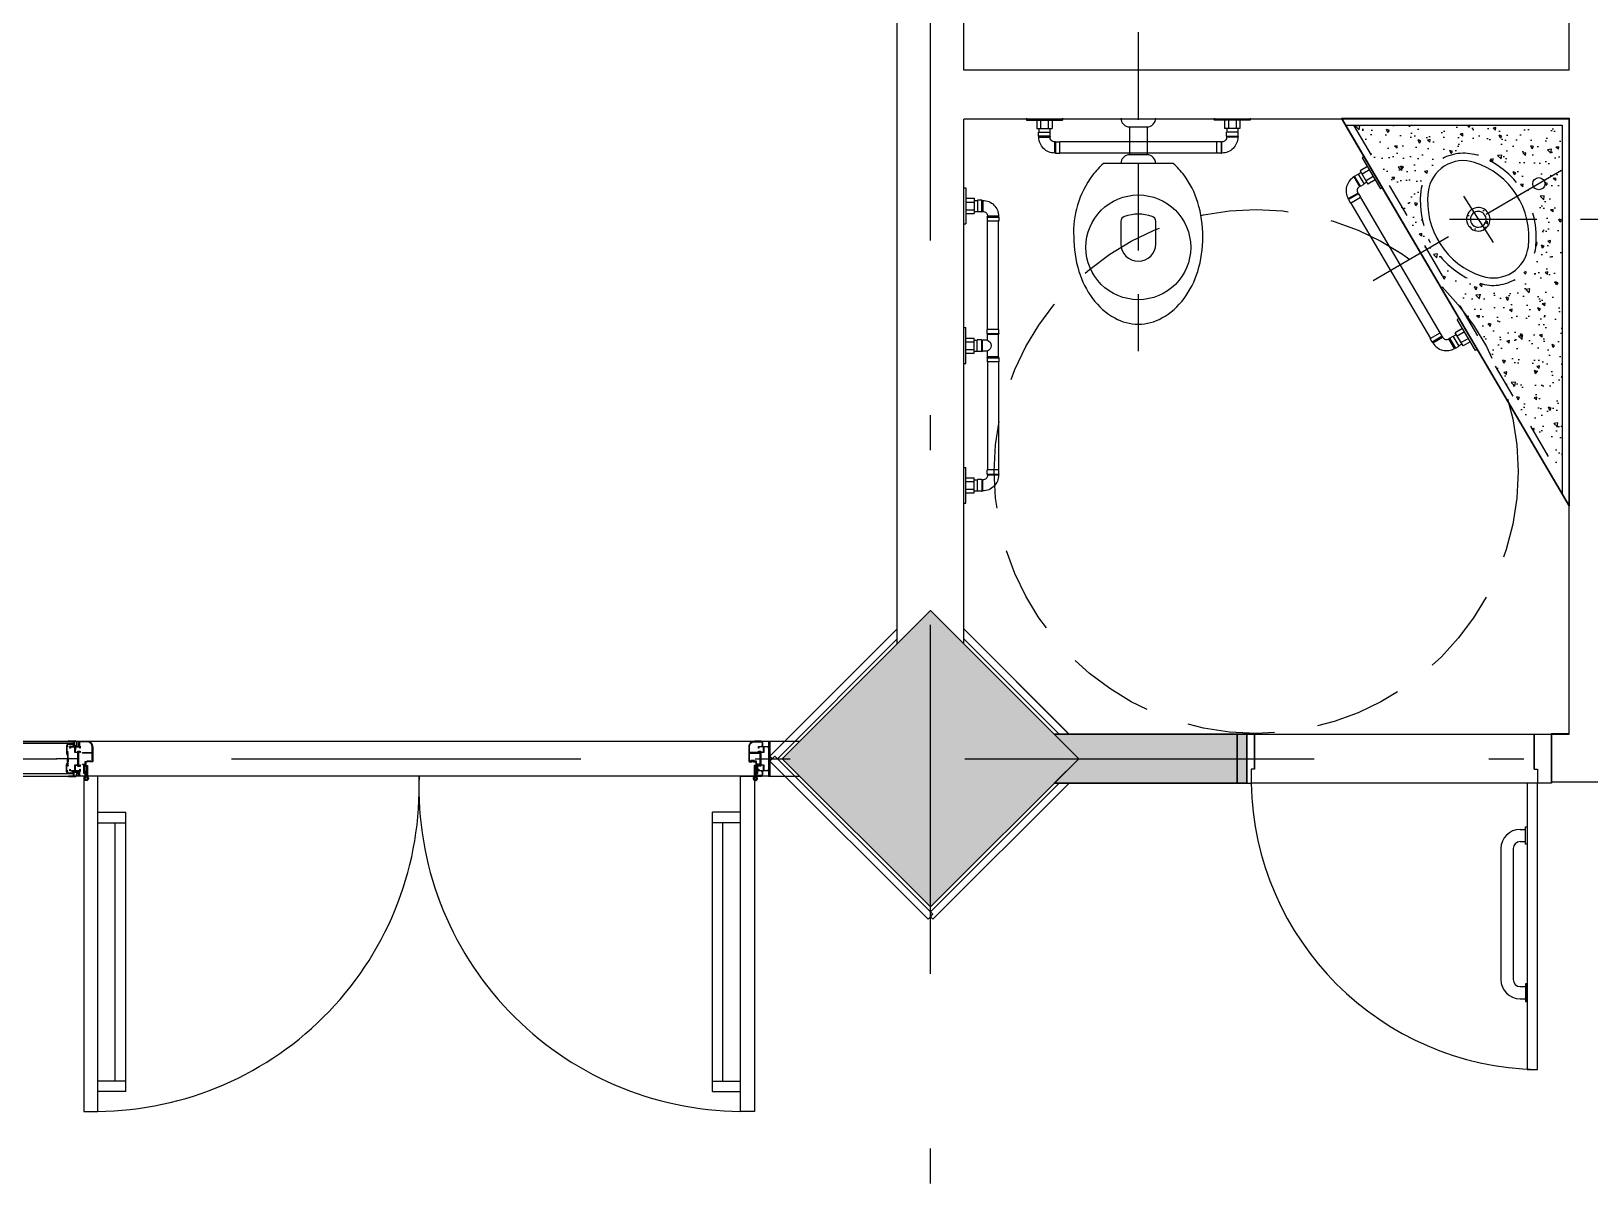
# Model space of a CAD drawing. Header units: millimetres. Extents: x 182 to 575, y -105 to 95.
# Drawn here: x 274.966 to 279.429, y -3.499 to -0.17 of the extents above; entities that cross this region are included whole.
import ezdxf

# ---------------------------------------------------------------- set-up
doc = ezdxf.new("R2010")
doc.units = ezdxf.units.MM
doc.header["$MEASUREMENT"] = 0
for name, pattern in [('DASHDOT', [1, 0.5, -0.25, 0, -0.25]), ('DASHED', [0.75, 0.5, -0.25]), ('DASHED2', [0.375, 0.25, -0.125]), ('XR_BL2_AND_MON-REV15$0$DASHDOT', [1, 0.5, -0.25, 0, -0.25])]:
    doc.linetypes.add(name, pattern=pattern)
for name, color, linetype in [('ALV_HT', 253, 'Continuous'), ('base', 253, 'Continuous'), ('BR_EST', 2, 'Continuous'), ('COB_PROJ_EST', 1, 'Continuous'), ('construir', 10, 'Continuous'), ('CORRIMÃO', 41, 'Continuous'), ('EIXOS', 31, 'DASHDOT'), ('PVC', 2, 'Continuous'), ('SAN', 1, 'Continuous'), ('XR_BL2_AND_MON-REV15$0$EIXOS_PERFIL', 181, 'XR_BL2_AND_MON-REV15$0$DASHDOT'), ('XR_BL2_AND_MON-REV15$0$PERFIL_DIV', 41, 'Continuous')]:
    doc.layers.add(name, color=color, linetype=linetype)

# ---------------------------------------------------------------- blocks, each defined once
blk = doc.blocks.new('XR_BL2_AND_MON-REV15$0$P50X50')
at = {"layer": 'base'}
blk.add_hatch(color=256, dxfattribs=at).paths.add_polyline_path([(0, -0.4243), (0.4243, 0), (0, 0.4243), (-0.4243, 0)])
at = {"layer": 'base', "linetype": 'ByBlock'}
blk.add_lwpolyline([(0, -0.4243), (0.4243, 0), (0, 0.4243), (-0.4243, 0)], close=True, dxfattribs=at)
blk = doc.blocks.new('XR_BL2_AND_MON-REV15$0$PILAR 60X60_45')
at = {"layer": 'base'}
blk.add_blockref('XR_BL2_AND_MON-REV15$0$P50X50', (0, 0), dxfattribs=at)
blk = doc.blocks.new('W_BARRA_VASO_3ART2')
at = {"layer": 'PVC', "color": 0}
for p, q in [((0, 0), (0, -0.006)), ((0.103, 0), (0.103, -0.006)), ((0.4, 0), (0.4, -0.006)), ((0.503, 0), (0.503, -0.006)), ((0.8, 0), (0.8, -0.006)), ((0.903, 0), (0.903, -0.006)), ((0, -0.006), (0.103, -0.006)), ((0.0296, -0.006), (0.0296, -0.03)), ((0.0296, -0.03), (0.0734, -0.03)), ((0.0349, -0.052), (0.0349, -0.04)), ((0.0349, -0.04), (0.068, -0.04)), ((0.0356, -0.03), (0.0356, -0.04)), ((0.0406, -0.006), (0.0406, -0.03)), ((0.0624, -0.006), (0.0624, -0.03)), ((0.0673, -0.03), (0.0673, -0.04)), ((0.068, -0.052), (0.068, -0.04)), ((0.0734, -0.006), (0.0734, -0.03)), ((0.503, -0.006), (0.4, -0.006)), ((0.4296, -0.006), (0.4296, -0.03)), ((0.4734, -0.03), (0.4296, -0.03)), ((0.4349, -0.051), (0.4349, -0.039)), ((0.4681, -0.039), (0.4349, -0.039)), ((0.4356, -0.03), (0.4356, -0.039)), ((0.4406, -0.006), (0.4406, -0.03)), ((0.4624, -0.006), (0.4624, -0.03)), ((0.4674, -0.03), (0.4674, -0.039)), ((0.4681, -0.051), (0.4681, -0.039)), ((0.4734, -0.006), (0.4734, -0.03)), ((0.903, -0.006), (0.8, -0.006)), ((0.8296, -0.006), (0.8296, -0.03)), ((0.8734, -0.03), (0.8296, -0.03)), ((0.8681, -0.04), (0.835, -0.04)), ((0.835, -0.052), (0.835, -0.04)), ((0.8356, -0.03), (0.8356, -0.04)), ((0.8406, -0.006), (0.8406, -0.03)), ((0.8624, -0.006), (0.8624, -0.03)), ((0.8674, -0.03), (0.8674, -0.04)), ((0.8681, -0.052), (0.8681, -0.04)), ((0.8734, -0.006), (0.8734, -0.03)), ((0.068, -0.052), (0.0349, -0.052)), ((0.0349, -0.052), (0.0356, -0.0546)), ((0.0356, -0.0546), (0.0674, -0.0546)), ((0.068, -0.052), (0.0674, -0.0546)), ((0.0835, -0.0675), (0.0809, -0.0681)), ((0.0809, -0.0999), (0.0809, -0.0681)), ((0.0835, -0.0675), (0.0835, -0.1006)), ((0.0835, -0.0675), (0.0955, -0.0675)), ((0.0955, -0.1006), (0.0955, -0.0675)), ((0.405, -0.0681), (0.0955, -0.0681)), ((0.405, -0.1006), (0.405, -0.0674)), ((0.417, -0.0674), (0.405, -0.0674)), ((0.417, -0.0674), (0.417, -0.1006)), ((0.417, -0.0674), (0.4195, -0.0681)), ((0.4195, -0.0999), (0.4195, -0.0681)), ((0.4356, -0.0681), (0.4195, -0.0681)), ((0.4349, -0.051), (0.4356, -0.0535)), ((0.4349, -0.051), (0.4681, -0.051)), ((0.4674, -0.0535), (0.4356, -0.0535)), ((0.4356, -0.0681), (0.4356, -0.0535)), ((0.4681, -0.051), (0.4674, -0.0535)), ((0.4674, -0.0681), (0.4674, -0.0535)), ((0.4835, -0.0681), (0.4674, -0.0681)), ((0.486, -0.0674), (0.4835, -0.0681)), ((0.4835, -0.0999), (0.4835, -0.0681)), ((0.486, -0.0674), (0.486, -0.1006)), ((0.486, -0.0674), (0.498, -0.0674)), ((0.498, -0.1006), (0.498, -0.0674)), ((0.498, -0.0681), (0.8075, -0.0681)), ((0.8075, -0.1006), (0.8075, -0.0675)), ((0.8195, -0.0675), (0.8075, -0.0675)), ((0.8195, -0.0675), (0.8195, -0.1006)), ((0.8195, -0.0675), (0.8221, -0.0681)), ((0.8221, -0.0999), (0.8221, -0.0681)), ((0.835, -0.052), (0.8681, -0.052)), ((0.835, -0.052), (0.8356, -0.0546)), ((0.8674, -0.0546), (0.8356, -0.0546)), ((0.8681, -0.052), (0.8674, -0.0546)), ((0.0835, -0.1006), (0.0809, -0.0999)), ((0.0835, -0.1006), (0.0955, -0.1006)), ((0.405, -0.0999), (0.0955, -0.0999)), ((0.417, -0.1006), (0.405, -0.1006)), ((0.4171, -0.1005), (0.4195, -0.0999)), ((0.4835, -0.0999), (0.4195, -0.0999)), ((0.486, -0.1006), (0.4835, -0.0999)), ((0.486, -0.1006), (0.498, -0.1006)), ((0.498, -0.0999), (0.8075, -0.0999)), ((0.8195, -0.1006), (0.8075, -0.1006)), ((0.8195, -0.1006), (0.8221, -0.0999))]:
    blk.add_line(p, q, dxfattribs=at)
for centre, radius, start, end in [((0.0809, -0.0546), 0.0453, 179.998, 270.002), ((0.0809, -0.0546), 0.0136, 179.5263, 270), ((0.4515, -0.0615), 0.0172, 202.6199, 337.3801), ((0.8221, -0.0546), 0.0136, 270, 0.4737), ((0.8221, -0.0546), 0.0453, 269.998, 0.002)]:
    blk.add_arc(centre, radius, start, end, dxfattribs=at)
blk = doc.blocks.new('BAC-PL2')
for p, q in [((0, 0), (0.005, 0)), ((0.025, 0.025), (0.105, 0.025)), ((0.025, -0.025), (0.105, -0.025))]:
    blk.add_line(p, q)
for points in [[(0.13, 0.0998), (0.13, -0.0998, 0.056984), (0.1632, -0.1308, 0.085116), (0.2494, -0.1743, 0.090221), (0.34, -0.185, 0.074494), (0.4387, -0.1702, 0.085116), (0.5168, -0.1308, 0.106255), (0.5723, -0.0677, 0.128271), (0.59, 0, 0.128271), (0.5723, 0.0677, 0.106255), (0.5168, 0.1308, 0.085116), (0.4387, 0.1702, 0.074494), (0.34, 0.185, 0.074494), (0.2413, 0.1702, 0.085116), (0.1632, 0.1308, 0.056984)], [(0.2955, 0.05, 0.326276), (0.2812, 0.0396, 0.155871), (0.2812, -0.0396, 0.326276), (0.2955, -0.05), (0.36, -0.05, 1), (0.36, 0.05)]]:
    blk.add_lwpolyline(points, format="xyb", close=True)
for points in [[(0, -0.05, 0.414214), (0.025, -0.025), (0.025, 0.025, 0.414483), (0, 0.05)], [(0.13, 0.05, 0.414483), (0.105, 0.025), (0.105, -0.025, 0.414214), (0.13, -0.05)]]:
    blk.add_lwpolyline(points, format="xyb")
blk.add_circle((0.37, 0), 0.15)
blk = doc.blocks.new('DEF')
at = {"layer": 'PVC', "color": 0}
for p, q in [((0, 0.6406), (0.006, 0.6406)), ((0.006, 0.6406), (0.006, 0.5376)), ((0.006, 0.611), (0.03, 0.611)), ((0.006, 0.6001), (0.03, 0.6001)), ((0.03, 0.611), (0.03, 0.5672)), ((0.03, 0.605), (0.04, 0.605)), ((0.04, 0.6057), (0.04, 0.5726)), ((0.052, 0.6057), (0.04, 0.6057)), ((0.052, 0.5726), (0.052, 0.6057)), ((0.052, 0.6057), (0.0546, 0.605)), ((0.0546, 0.605), (0.0546, 0.5733)), ((0, 0.5376), (0.006, 0.5376)), ((0.006, 0.5782), (0.03, 0.5782)), ((0.006, 0.5672), (0.03, 0.5672)), ((0.03, 0.5732), (0.04, 0.5732)), ((0.052, 0.5726), (0.04, 0.5726)), ((0.052, 0.5726), (0.0546, 0.5733)), ((0.0675, 0.5571), (0.0681, 0.5597)), ((0.0675, 0.5571), (0.1006, 0.5571)), ((0.0675, 0.5571), (0.0675, 0.5451)), ((0.1006, 0.5451), (0.0675, 0.5451)), ((0.0999, 0.5597), (0.0681, 0.5597)), ((0.0681, 0.0955), (0.0681, 0.5451)), ((0.1006, 0.5571), (0.0999, 0.5597)), ((0.0999, 0.0955), (0.0999, 0.5451)), ((0.1006, 0.5571), (0.1006, 0.5451)), ((0, 0.103), (0.006, 0.103)), ((0.006, 0), (0.006, 0.103)), ((0.1006, 0.0955), (0.0675, 0.0955)), ((0.0675, 0.0835), (0.0675, 0.0955)), ((0.1006, 0.0835), (0.1006, 0.0955)), ((0.006, 0.0734), (0.03, 0.0734)), ((0.006, 0.0624), (0.03, 0.0624)), ((0.03, 0.0296), (0.03, 0.0734)), ((0.03, 0.0673), (0.04, 0.0673)), ((0.052, 0.068), (0.04, 0.068)), ((0.04, 0.0349), (0.04, 0.068)), ((0.052, 0.068), (0.052, 0.0349)), ((0.052, 0.068), (0.0546, 0.0674)), ((0.0546, 0.0356), (0.0546, 0.0674)), ((0.0675, 0.0835), (0.1006, 0.0835)), ((0.0675, 0.0835), (0.0681, 0.0809)), ((0.0999, 0.0809), (0.0681, 0.0809)), ((0.1006, 0.0835), (0.0999, 0.0809)), ((0, 0), (0.006, 0)), ((0.006, 0.0406), (0.03, 0.0406)), ((0.006, 0.0296), (0.03, 0.0296)), ((0.03, 0.0356), (0.04, 0.0356)), ((0.052, 0.0349), (0.04, 0.0349)), ((0.052, 0.0349), (0.0546, 0.0356))]:
    blk.add_line(p, q, dxfattribs=at)
for centre, radius, start, end in [((0.0546, 0.5597), 0.0453, 359.998, 90.002), ((0.0546, 0.5597), 0.0136, 0, 90.4737), ((0.0546, 0.0809), 0.0136, 269.5263, 0), ((0.0546, 0.0809), 0.0453, 269.998, 0.002)]:
    blk.add_arc(centre, radius, start, end, dxfattribs=at)
blk = doc.blocks.new('XR_BL2_AND_MON-REV15$0$DI_LEIT12V3')
at = {"layer": 'XR_BL2_AND_MON-REV15$0$EIXOS_PERFIL'}
blk.add_line((-6.3, 0), (58.6, 0), dxfattribs=at)
at = {"layer": 'XR_BL2_AND_MON-REV15$0$PERFIL_DIV'}
for p, q in [((24, 51), (5.8, 51)), ((8.5, 49.5), (8.5, 40)), ((25, 49.5), (25, 50)), ((0, 35), (0, 44.5)), ((0, 35), (1.5, 35)), ((1.5, 38), (1.5, 44.5)), ((8.5, 38), (1.5, 38)), ((1.5, 36.5), (8.5, 36.5)), ((1.5, 35), (1.5, 36.5)), ((8.5, 40), (8.5, 40)), ((8.5, 40), (8.5, 38)), ((8.5, 36.5), (8.5, 35)), ((8.5, 35), (15, 35)), ((24.8, 42.2), (10, 42.2)), ((10, 36.5), (10, 41)), ((10, 41), (16.4, 41)), ((15, 36.5), (10, 36.5)), ((15, 35), (15, 36.5)), ((23, 41), (24.8, 41)), ((0, -35), (0, -44.5)), ((0, -35), (1.5, -35)), ((1.5, -35), (1.5, -36.5)), ((1.5, -36.5), (8.5, -36.5)), ((1.5, -38), (1.5, -44.5)), ((8.5, -38), (1.5, -38)), ((8.5, -35), (15, -35)), ((8.5, -36.5), (8.5, -35)), ((8.5, -40), (8.5, -38)), ((8.5, -40), (8.5, -40)), ((8.5, -49.5), (8.5, -40)), ((10, -36.5), (10, -41)), ((15, -36.5), (10, -36.5)), ((10, -41), (16.4, -41)), ((24.8, -42.2), (10, -42.2)), ((15, -35), (15, -36.5)), ((23, -41), (24.8, -41)), ((24, -51), (5.8, -51)), ((25, -49.5), (25, -50))]:
    blk.add_line(p, q, dxfattribs=at)
at = {"layer": 'XR_BL2_AND_MON-REV15$0$PERFIL_DIV', "linetype": 'Continuous'}
for p, q in [((5.9, 49.5), (8.5, 49.5)), ((10, 42.2), (10, 49.5)), ((10, 49.5), (25, 49.5)), ((25, 1.5), (25, 0)), ((25, 1.5), (26, 1.5)), ((25, 0), (27.5, 0)), ((25, 0), (27.5, 0)), ((25, 0), (27.5, 0)), ((25, -1.5), (25, 0)), ((25, 0), (27.5, 0)), ((25.4, 18.4), (25.4, 19.7)), ((25.4, 14), (25.4, 15.4)), ((26, 1.5), (26, 8.8)), ((26.6, 11.2), (27.6, 12.7)), ((26.8, 36.5), (26.8, 35)), ((26.8, 36.5), (29.4, 36.5)), ((26.8, 35), (29.3, 35)), ((26.9, 19), (26.9, 18.7)), ((26.9, 15.1), (26.9, 14.8)), ((27.5, 8.9), (27.5, 0)), ((27.5, -8.9), (27.5, 0)), ((27.7, 19), (27.7, 18.7)), ((27.7, 15.1), (27.7, 14.8)), ((28.2, 11.4), (29.8, 14.1)), ((29.1, 17.3), (29.4, 17.3)), ((29.1, 16.5), (29.4, 16.5)), ((29.4, 36.5), (29.3, 36.8)), ((29.3, 35), (29.3, 20.3)), ((30.5, 37), (30.5, 16.7)), ((10, -42.2), (10, -49.5)), ((25, -1.5), (26, -1.5)), ((25.4, -14), (25.4, -15.4)), ((25.4, -18.4), (25.4, -19.7)), ((26, -1.5), (26, -8.8)), ((26.6, -11.2), (27.6, -12.7)), ((26.8, -35), (29.3, -35)), ((26.8, -36.5), (26.8, -35)), ((26.8, -36.5), (29.4, -36.5)), ((26.9, -15.1), (26.9, -14.8)), ((26.9, -19), (26.9, -18.7)), ((27.7, -15.1), (27.7, -14.8)), ((27.7, -19), (27.7, -18.7)), ((28.2, -11.4), (29.8, -14.1)), ((29.1, -16.5), (29.4, -16.5)), ((29.1, -17.3), (29.4, -17.3)), ((29.3, -35), (29.3, -20.3)), ((29.4, -36.5), (29.3, -36.8)), ((30.5, -37), (30.5, -16.7)), ((5.9, -49.5), (8.5, -49.5)), ((10, -49.5), (25, -49.5))]:
    blk.add_line(p, q, dxfattribs=at)
at = {"layer": 'XR_BL2_AND_MON-REV15$0$PERFIL_DIV'}
for centre, radius, start, end in [((6, 44.9), 6.07, 90.5943, 185.4313), ((6, 44.9), 4.57, 90.5943, 185.4313), ((24, 50), 1, 0, 90), ((6, -44.9), 6.07, 174.5687, 269.4057), ((6, -44.9), 4.57, 174.5687, 269.4057), ((24, -50), 1, 270, 0)]:
    blk.add_arc(centre, radius, start, end, dxfattribs=at)
at = {"layer": 'XR_BL2_AND_MON-REV15$0$PERFIL_DIV', "linetype": 'Continuous'}
for centre, radius, start, end in [((19.7, 47.4), 7.23, 242.7929, 297.2071), ((24, 35.6), 6.6, 11.8368, 83.416), ((24.3, 36), 5.05, 9.9202, 84.746), ((25.7, 19.7), 0.3, 118.0213, 180), ((25.7, 18.4), 0.3, 180, 315.2481), ((25.7, 15.4), 0.3, 44.7519, 180), ((25.7, 14), 0.3, 180, 241.9787), ((27.3, 16.9), 3.55, 62.9643, 118.0213), ((27.3, 16.9), 3.55, 241.9787, 269.2788), ((27.3, 16.9), 1.85, 102.4869, 135.2481), ((27.3, 16.9), 1.85, 224.7519, 257.5131), ((30.6, 8.8), 4.68, 148.731, 180), ((27.3, 16.9), 2.15, 79.2778, 100.7222), ((27.3, 16.9), 2.15, 259.2778, 280.7222), ((27.2, 12.9), 0.4, 328.731, 89.2788), ((32.5, 8.9), 5, 148.731, 180), ((27.3, 16.9), 1.85, 12.4869, 77.5131), ((27.3, 16.9), 1.85, 282.4869, 347.5131), ((29, 20.3), 0.3, 242.9643, 0), ((27.3, 16.9), 2.15, 349.2778, 10.7222), ((25.5, 16.7), 5, 328.731, 0), ((19.7, -47.4), 7.23, 62.7929, 117.2071), ((24.3, -36), 5.05, 275.254, 350.0798), ((24, -35.6), 6.6, 276.584, 348.1632), ((25.7, -14), 0.3, 118.0213, 180), ((25.7, -15.4), 0.3, 180, 315.2481), ((25.7, -18.4), 0.3, 44.7519, 180), ((25.7, -19.7), 0.3, 180, 241.9787), ((27.3, -16.9), 3.55, 90.7212, 118.0213), ((27.3, -16.9), 3.55, 241.9787, 297.0357), ((27.3, -16.9), 1.85, 102.4869, 135.2481), ((27.3, -16.9), 1.85, 224.7519, 257.5131), ((30.6, -8.8), 4.68, 180, 211.269), ((27.3, -16.9), 2.15, 79.2778, 100.7222), ((27.3, -16.9), 2.15, 259.2778, 280.7222), ((27.2, -12.9), 0.4, 270.7212, 31.269), ((32.5, -8.9), 5, 180, 211.269), ((27.3, -16.9), 1.85, 12.4869, 77.5131), ((27.3, -16.9), 1.85, 282.4869, 347.5131), ((29, -20.3), 0.3, 0, 117.0357), ((27.3, -16.9), 2.15, 349.2778, 10.7222), ((25.5, -16.7), 5, 0, 31.269)]:
    blk.add_arc(centre, radius, start, end, dxfattribs=at)

msp = doc.modelspace()

# ---------------------------------------------------------------- hatches: boundary and pattern name
at = {"layer": 'base'}
for points in [[(277.8951, -2.1834), (277.9651, -2.2534), (277.8951, -2.3234), (278.4189, -2.3234), (278.4189, -2.1834)], [(278.4462, -2.1834), (278.4462, -2.3234), (277.8951, -2.3234), (277.9651, -2.2534), (277.8951, -2.1834)]]:
    msp.add_hatch(color=256, dxfattribs=at).paths.add_polyline_path(points)
at = {"layer": 'CORRIMÃO', "linetype": 'ByBlock'}
h = msp.add_hatch(dxfattribs=at)
h.set_pattern_fill('AR-CONC', color=0, scale=0.0125, angle=90, style=0)
h.set_pattern_definition([(140, (313.54582, -14.487), (0.00784402, 0.08965752), [0.009375, -0.103125]), (85, (313.54582, -14.487), (-0.09402402, -0.01734392), [0.0075, -0.0825]), (190.4514, (313.54647, -14.47953), (-0.08617994, 0.07231367), [0.00796752, -0.08764276]), (136.1842, (313.52082, -14.487), (0.02068988, 0.13340513), [0.0140625, -0.1546875]), (186.6356, (313.52254, -14.47588), (-0.12176473, 0.11683284), [0.0119513, -0.13146412]), (81.1842, (313.52082, -14.487), (-0.1217648, 0.11683274), [0.01125, -0.12375]), (111, (313.52707, -14.4745), (0.05032736, 0.07461338), [0.009375, -0.103125]), (56, (313.52707, -14.4745), (-0.09064376, 0.03041442), [0.0075, -0.0825]), (161.4514, (313.53126, -14.46828), (-0.04031631, 0.10502783), [0.00796752, -0.08764276]), (127.5, (313.54582, -14.487), (-0.041611732, 0.001519982), [0, -0.0815, 0, -0.08375, 0, -0.0828125]), (97.5, (313.54582, -14.487), (-0.049301464, 0.03288369), [0, -0.04775, 0, -0.079625, 0, -0.0315625]), (57.5, (313.54582, -14.514874), (0.00281936, 0.066727805), [0, -0.03125, 0, -0.0975, 0, -0.129375]), (47.5, (313.54582, -14.527374), (-0.01251312, 0.07289827), [0, -0.040625, 0, -0.06475, 0, -0.091875])])
h.paths.add_polyline_path([(278.7523, -0.4391), (279.0612, -0.9655, -0.069439), (279.1662, -1.1443), (279.3489, -1.4556), (279.3489, -0.4391)])
h.paths.add_polyline_path([(279.2735, -0.7899, 0.359179), (279.1046, -0.5256, 0.472393), (278.9447, -0.6278, 0.358975), (279.1137, -0.892, 0.471699)], flags=16)
h.paths.add_polyline_path([(279.2525, -0.7874, 0.000015), (279.2525, -0.7874, -0.471257), (279.1203, -0.8719, -0.359176), (278.9657, -0.6304, 0.358974), (279.1202, -0.8719, 0.471701)], flags=0)
h.paths.add_polyline_path([(279.1427, -0.7073, -1.732057), (279.091, -0.6805, -0.577348)], flags=0)
h.paths.add_polyline_path([(279.1282, -0.6966, -1), (279.09, -0.721, -1)], flags=0)
h.paths.add_polyline_path([(279.2828, -0.5893, -1), (279.2828, -0.6243, -1)], flags=16)

# ---------------------------------------------------------------- linework, layer by layer
at = {"layer": 'ALV_HT', "color": 0, "ltscale": 0.5}
msp.add_line((278.7174, -0.4191, 195.166), (279.3689, -1.5291, 195.166), dxfattribs=at)
at = {"layer": 'base'}
for p, q in [((277.4458, -1.9241, 195.166), (277.4458, 2.3566, 195.166)), ((277.4458, -1.9241, 195.166), (277.4458, 2.3566, 195.166)), ((277.6358, -0.2816, 195.166), (277.6358, 2.2166, 195.166)), ((277.6358, -0.2816, 195.166), (277.6358, 2.2166, 195.166)), ((279.3689, -0.2791, 195.166), (279.3689, 2.2191, 195.166)), ((279.3689, -0.2816, 195.166), (279.3689, 2.2166, 195.166)), ((279.3689, -0.2816, 195.166), (279.3689, 2.2166, 195.166)), ((279.3689, -0.2816, 195.166), (277.6358, -0.2816, 195.166)), ((279.3689, -0.2816, 195.166), (277.6358, -0.2816, 195.166)), ((277.6358, -1.9241, 195.166), (277.6358, -0.4216, 195.166)), ((279.3689, -0.4216, 195.166), (277.6358, -0.4216, 195.166)), ((277.6358, -1.9241, 195.166), (277.6358, -0.4216, 195.166)), ((279.3689, -0.4216, 195.166), (277.6358, -0.4216, 195.166)), ((279.3689, -2.1809, 195.166), (279.3689, -0.4191, 195.166)), ((279.3689, -2.1834, 195.166), (279.3689, -0.4216, 195.166)), ((279.3689, -2.1834, 195.166), (279.3689, -0.4216, 195.166)), ((277.5408, -1.8291, 195.166), (277.4408, -1.9291, 195.166)), ((277.6408, -1.9291, 195.166), (277.5408, -1.8291, 195.166)), ((277.4458, -1.91, -19.9735), (277.1024, -2.2534, -19.9735)), ((277.9092, -2.1834, -19.9735), (277.6358, -1.91, -19.9735)), ((277.6408, -1.915), (277.9042, -2.1784)), ((277.8951, -2.1834, 195.166), (277.9651, -2.2534, 195.166)), ((278.4189, -2.1834, 195.166), (277.8951, -2.1834, 195.166)), ((278.4462, -2.1834, 195.166), (277.8951, -2.1834, 195.166)), ((278.4189, -2.3234, 195.166), (278.4189, -2.1834, 195.166)), ((278.4462, -2.3234, 195.166), (278.4462, -2.1834, 195.166)), ((278.4689, -2.1834), (278.4689, -2.2834)), ((279.2689, -2.1834), (279.2689, -2.2834)), ((279.3189, -2.3209, 195.166), (279.3189, -2.1809, 195.166)), ((279.3189, -2.1809, 195.166), (279.3689, -2.1809, 195.166)), ((279.3189, -2.3234, 195.166), (279.3189, -2.1834, 195.166)), ((279.3189, -2.1834, 195.166), (279.3689, -2.1834, 195.166)), ((279.3189, -2.3234, 195.166), (279.3189, -2.1834, 195.166)), ((279.3189, -2.1834, 195.166), (279.3689, -2.1834, 195.166)), ((279.3189, -2.3234, 195.166), (279.3189, -2.1834, 195.166)), ((277.0812, -2.2605, -19.9735), (277.5337, -2.713, -19.9735)), ((277.0953, -2.2463, -19.9735), (277.5479, -2.6989, -19.9735)), ((277.9651, -2.2534, 195.166), (277.8951, -2.3234, 195.166)), ((277.5408, -2.6918, -19.9735), (277.9092, -2.3234, -19.9735)), ((277.5479, -2.713, -19.9735), (277.9375, -2.3234, -19.9735)), ((277.8951, -2.3234, 195.166), (278.4189, -2.3234, 195.166)), ((277.8951, -2.3234, 195.166), (278.4462, -2.3234, 195.166)), ((280.995, -2.3209, 195.166), (279.3189, -2.3209, 195.166)), ((279.2289, -2.4559), (279.2439, -2.4559)), ((279.2289, -2.4909), (279.2439, -2.4909)), ((279.1739, -2.5109), (279.1739, -2.8859)), ((279.2089, -2.5109), (279.2089, -2.8859)), ((277.5408, -2.7059, -19.9735), (277.5337, -2.713, -19.9735)), ((277.5408, -2.7059, -19.9735), (277.5479, -2.6989, -19.9735)), ((277.5408, -2.7059, -19.9735), (277.5479, -2.713, -19.9735)), ((279.2289, -2.9059), (279.2439, -2.9059)), ((279.2289, -2.9409), (279.2439, -2.9409))]:
    msp.add_line(p, q, dxfattribs=at)
at = {"layer": 'base', "linetype": 'DASHED', "ltscale": 0.05}
msp.add_line((278.7523, -0.4391, 195.166), (279.3489, -1.4556, 195.166), dxfattribs=at)
at = {"layer": 'base'}
for points, elevation in [([(278.7174, -0.4191), (279.3689, -0.4191), (279.3689, -1.5291), (278.7174, -0.4191)], 195.166), ([(277.6408, -1.9291), (277.5408, -1.8291), (277.4408, -1.9291)], 195.166), ([(277.4458, -1.8817), (277.0812, -2.2463)], -19.9735), ([(277.9375, -2.1834), (277.6358, -1.8817)], -19.9735), ([(277.8951, -2.3234), (277.9651, -2.2534), (277.8951, -2.1834)], 195.166), ([(278.4666, -2.1834), (279.2962, -2.1834)], 195.166), ([(279.2962, -2.3234), (278.4862, -2.3234)], 195.166)]:
    msp.add_lwpolyline(points, dxfattribs=dict(at, elevation=elevation))
for points, elevation in [([(278.7291, -0.4391), (279.3489, -0.4391), (279.3489, -1.4951)], 195.166), ([(277.8951, -2.1834), (277.9651, -2.2534), (277.8951, -2.3234), (278.4189, -2.3234), (278.4189, -2.1834)], 195.166), ([(278.4462, -2.1834), (278.4462, -2.3234), (277.8951, -2.3234), (277.9651, -2.2534), (277.8951, -2.1834)], 195.166), ([(273.4307, -2.2101), (273.4307, -2.2041), (275.0875, -2.2041), (275.0875, -2.2101)], -2360.3554), ([(273.4307, -2.2971), (273.4307, -2.3031), (275.0875, -2.3031), (275.0875, -2.2971)], -2360.3554)]:
    msp.add_lwpolyline(points, close=True, dxfattribs=dict(at, elevation=elevation))
at = {"layer": 'base', "linetype": 'DASHED', "ltscale": 0.05, "elevation": -736.1673}
for points in [[(279.1046, -0.5256, 0.472393), (278.9447, -0.6278)], [(279.2735, -0.7899, 0.359179), (279.1046, -0.5256)], [(278.9447, -0.6278, 0.358975), (279.1137, -0.892)], [(279.1137, -0.892, 0.471699), (279.2735, -0.7899)]]:
    msp.add_lwpolyline(points, format="xyb", dxfattribs=at)
at = {"layer": 'base', "elevation": -736.1673}
for points in [[(279.0981, -0.5457, 0.472527), (278.9657, -0.6304)], [(279.2525, -0.7874, 0.359169), (279.0981, -0.5457)], [(278.9657, -0.6304, 0.358974), (279.1202, -0.8719)], [(279.1282, -0.6966, 1), (279.09, -0.721)], [(279.09, -0.721, 1), (279.1282, -0.6966)], [(279.1202, -0.8719, 0.471701), (279.2525, -0.7874)]]:
    msp.add_lwpolyline(points, format="xyb", dxfattribs=at)
msp.add_lwpolyline([(279.091, -0.6805, 1.732057), (279.1427, -0.7073, 0.577348)], format="xyb", close=True, dxfattribs=at)
at = {"layer": 'base'}
for points in [[(277.6408, -1.8867), (277.9325, -2.1784)], [(278.4689, -2.2834), (278.4689, -2.1834), (278.4189, -2.1834), (278.4189, -2.3234), (278.4589, -2.3234)], [(278.4393, -2.1834), (279.2689, -2.1834)], [(279.2689, -2.2834), (279.2689, -2.1834), (279.3189, -2.1834), (279.3189, -2.3234), (279.2789, -2.3234)], [(277.0766, -2.2034), (277.1666, -2.2034)], [(277.0808, -2.2034), (277.1666, -2.2034)], [(277.0766, -2.3034), (277.1666, -2.3034)], [(277.0808, -2.3034), (277.1666, -2.3034)], [(278.4689, -2.2834), (278.4589, -2.2834), (278.4589, -2.3234)], [(279.2689, -2.2834), (279.2789, -2.2834), (279.2789, -2.3234)], [(279.2689, -2.3234), (278.4589, -2.3234)]]:
    msp.add_lwpolyline(points, dxfattribs=at)
for points in [[(279.2789, -2.3234), (279.2489, -2.3234), (279.2489, -3.1434), (279.2789, -3.1434)], [(279.2439, -2.4484), (279.2489, -2.4484), (279.2489, -2.4984), (279.2439, -2.4984)], [(279.2439, -2.9484), (279.2489, -2.9484), (279.2489, -2.8984), (279.2439, -2.8984)]]:
    msp.add_lwpolyline(points, close=True, dxfattribs=at)
for centre, radius, start, end in [((279.2948, -2.3074), 0.8361, 181.0931, 268.9069), ((279.2289, -2.5109), 0.055, 90, 180), ((279.2289, -2.5109), 0.02, 90, 180), ((279.2289, -2.8859), 0.055, 180, 270), ((279.2289, -2.8859), 0.02, 180, 270)]:
    msp.add_arc(centre, radius, start, end, dxfattribs=at)
at = {"layer": 'BR_EST', "linetype": 'DASHED2'}
for p, q in [((278.1358, -0.1728, 195.166), (278.1358, -1.0863, 195.166)), ((279.6708, -0.3791, 1176.0159), (278.7705, -0.9075, 1176.0159)), ((279.0269, -0.7088, -736.1673), (279.7082, -0.7088, -736.1673))]:
    msp.add_line(p, q, dxfattribs=at)
msp.add_circle((278.4731, -1.4309), 0.75, dxfattribs=at)
at = {"layer": 'COB_PROJ_EST', "linetype": 'ByBlock'}
for p, q in [((275.0766, -2.2034), (277.0766, -2.2034)), ((277.0766, -2.3034), (275.0766, -2.3034))]:
    msp.add_line(p, q, dxfattribs=at)
at = {"layer": 'COB_PROJ_EST'}
for p, q in [((277.0953, -2.2463, -19.9735), (277.0812, -2.2605, -19.9735)), ((277.0883, -2.2534, -19.9735), (277.0812, -2.2463, -19.9735)), ((275.1566, -2.4067, 195.166), (275.2366, -2.4067, 195.166)), ((275.2366, -3.2067, 195.166), (275.2366, -2.4067, 195.166)), ((276.9166, -3.2067, 195.166), (276.9166, -2.4067, 195.166)), ((276.9966, -2.4067, 195.166), (276.9166, -2.4067, 195.166)), ((275.1566, -2.4367, 195.166), (275.2366, -2.4367, 195.166)), ((275.2066, -3.1767, 195.166), (275.2066, -2.4367, 195.166)), ((276.9966, -2.4367, 195.166), (276.9166, -2.4367, 195.166)), ((276.9466, -3.1767, 195.166), (276.9466, -2.4367, 195.166)), ((275.2366, -3.1767, 195.166), (275.1566, -3.1767, 195.166)), ((275.2366, -3.2067, 195.166), (275.1566, -3.2067, 195.166)), ((276.9166, -3.1767, 195.166), (276.9966, -3.1767, 195.166)), ((276.9166, -3.2067, 195.166), (276.9966, -3.2067, 195.166))]:
    msp.add_line(p, q, dxfattribs=at)
at = {"layer": 'COB_PROJ_EST', "linetype": 'Continuous', "elevation": 195.166}
for points in [[(275.105, -2.2711), (275.106, -2.2711, -0.414214), (275.1065, -2.2716), (275.1065, -2.2753), (275.1, -2.2753), (275.1, -2.2726), (275.0923, -2.2726), (275.0923, -2.2871), (275.105, -2.2871), (275.105, -2.2836), (275.1055, -2.2836, -0.414214), (275.1065, -2.2846), (275.1065, -2.2886), (275.0765, -2.2886), (275.0765, -2.2846, -0.414214), (275.0775, -2.2836), (275.078, -2.2836), (275.078, -2.2871), (275.0908, -2.2871), (275.0908, -2.2711), (275.1, -2.2711), (275.1, -2.2361), (275.0908, -2.2361), (275.0909, -2.2201), (275.0781, -2.2201), (275.0781, -2.2236), (275.0776, -2.2236, -0.414214), (275.0766, -2.2226), (275.0766, -2.2186), (275.1066, -2.2186), (275.1066, -2.2226, -0.414214), (275.1056, -2.2236), (275.1051, -2.2236), (275.1051, -2.2201), (275.0924, -2.2201), (275.0923, -2.2346), (275.1, -2.2346), (275.1, -2.2318), (275.1065, -2.2318), (275.1065, -2.2356, -0.414214), (275.106, -2.2361), (275.105, -2.2361), (275.105, -2.2333), (275.1015, -2.2333), (275.1015, -2.2738), (275.105, -2.2738)], [(277.0496, -2.2359), (277.0486, -2.2359, -0.414214), (277.0481, -2.2354), (277.0481, -2.2316), (277.0546, -2.2316), (277.0546, -2.2344), (277.0623, -2.2344), (277.0623, -2.2199), (277.0496, -2.2199), (277.0496, -2.2234), (277.0491, -2.2234, -0.414214), (277.0481, -2.2224), (277.0481, -2.2184), (277.0781, -2.2184), (277.0781, -2.2224, -0.414214), (277.0771, -2.2234), (277.0766, -2.2234), (277.0766, -2.2199), (277.0638, -2.2199), (277.0638, -2.2359), (277.0546, -2.2359), (277.0546, -2.2709), (277.0638, -2.2709), (277.0638, -2.2869), (277.0766, -2.2869), (277.0766, -2.2834), (277.0771, -2.2834, -0.414214), (277.0781, -2.2844), (277.0781, -2.2884), (277.0481, -2.2884), (277.0481, -2.2844, -0.414214), (277.0491, -2.2834), (277.0496, -2.2834), (277.0496, -2.2869), (277.0623, -2.2869), (277.0623, -2.2724), (277.0546, -2.2724), (277.0546, -2.2751), (277.0481, -2.2751), (277.0481, -2.2714, -0.414214), (277.0486, -2.2709), (277.0496, -2.2709), (277.0496, -2.2736), (277.0531, -2.2736), (277.0531, -2.2331), (277.0496, -2.2331)]]:
    msp.add_lwpolyline(points, format="xyb", close=True, dxfattribs=at)
at = {"layer": 'COB_PROJ_EST', "linetype": 'Continuous', "elevation": 195.166, "flags": 128}
for points in [[(275.1223, -2.3016, -0.414214), (275.1203, -2.3036), (275.1075, -2.3036, -0.414214), (275.1025, -2.2986), (275.1025, -2.2886), (275.1063, -2.2886), (275.1063, -2.2898), (275.104, -2.2898), (275.104, -2.2986, 0.414214), (275.1075, -2.3021), (275.1203, -2.3021, 0.414214), (275.1208, -2.3016), (275.1208, -2.2956), (275.1171, -2.2956), (275.1171, -2.2703), (275.116, -2.2703, -0.75), (275.114, -2.2703), (275.113, -2.2703), (275.113, -2.2691), (275.1208, -2.2691), (275.1208, -2.2611), (275.1273, -2.2611), (275.126, -2.2591), (275.1366, -2.2591), (275.1353, -2.2611), (275.1403, -2.2611, 0.414214), (275.1408, -2.2606), (275.1408, -2.2373), (275.113, -2.2373), (275.113, -2.2361), (275.114, -2.2361, -0.75), (275.116, -2.2361), (275.1403, -2.2361, 2.414214), (275.1408, -2.2356), (275.1408, -2.2201, 0.414214), (275.1258, -2.2051), (275.1073, -2.2051, 0.426212), (275.104, -2.2086), (275.104, -2.2169, 0.414214), (275.1045, -2.2174), (275.1063, -2.2174), (275.1063, -2.2186), (275.1025, -2.2186), (275.1025, -2.2086, -0.422579), (275.1073, -2.2036), (275.1258, -2.2036, -0.414214), (275.1423, -2.2201), (275.1423, -2.2606, -0.414214), (275.1403, -2.2626), (275.1328, -2.2626), (275.1343, -2.2603), (275.1283, -2.2603), (275.1298, -2.2626), (275.1223, -2.2626), (275.1223, -2.2743), (275.1208, -2.2743), (275.1208, -2.2703), (275.1183, -2.2703), (275.1183, -2.2944), (275.1208, -2.2944), (275.1208, -2.2903), (275.1223, -2.2903), (275.1223, -2.3016)], [(277.0408, -2.3014, 0.414214), (277.0428, -2.3034), (277.0556, -2.3034, 0.414214), (277.0606, -2.2984), (277.0606, -2.2884), (277.0568, -2.2884), (277.0568, -2.2896), (277.0591, -2.2896), (277.0591, -2.2984, -0.414214), (277.0556, -2.3019), (277.0428, -2.3019, -0.414214), (277.0423, -2.3014), (277.0423, -2.2954), (277.046, -2.2954), (277.046, -2.2701), (277.0471, -2.2701, 0.75), (277.0491, -2.2701), (277.0501, -2.2701), (277.0501, -2.2689), (277.0423, -2.2689), (277.0423, -2.2609), (277.0358, -2.2609), (277.0371, -2.2589), (277.0264, -2.2589), (277.0277, -2.2609), (277.0228, -2.2609, -0.414214), (277.0223, -2.2604), (277.0222, -2.2371), (277.05, -2.2371), (277.05, -2.2359), (277.049, -2.2359, 0.75), (277.047, -2.2359), (277.0227, -2.2359, -2.414214), (277.0222, -2.2354), (277.0222, -2.2199, -0.414214), (277.0372, -2.2049), (277.0557, -2.2049, -0.426212), (277.059, -2.2084), (277.059, -2.2167, -0.414214), (277.0585, -2.2172), (277.0567, -2.2172), (277.0567, -2.2184), (277.0605, -2.2184), (277.0605, -2.2084, 0.422579), (277.0557, -2.2034), (277.0372, -2.2034, 0.414214), (277.0207, -2.2199), (277.0208, -2.2604, 0.414214), (277.0228, -2.2624), (277.0303, -2.2624), (277.0288, -2.2601), (277.0348, -2.2601), (277.0333, -2.2624), (277.0408, -2.2624), (277.0408, -2.2741), (277.0423, -2.2741), (277.0423, -2.2701), (277.0448, -2.2701), (277.0448, -2.2942), (277.0423, -2.2942), (277.0423, -2.2901), (277.0408, -2.2901), (277.0408, -2.3014)], [(275.1265, -2.3044, -4.632625), (275.1215, -2.3043, 0.294496), (275.1227, -2.3025), (275.1228, -2.2898), (275.1228, -2.2898), (275.1208, -2.2898), (275.1208, -2.2923, -1), (275.1188, -2.2922), (275.1189, -2.2877), (275.1194, -2.2873), (275.1194, -2.2828), (275.1199, -2.2823), (275.1194, -2.2818), (275.1195, -2.2773), (275.119, -2.2767), (275.119, -2.2722, -1), (275.121, -2.2723), (275.121, -2.2748), (275.124, -2.2748), (275.1239, -2.2866), (275.1255, -2.2882), (275.1253, -2.3025, 0.294496), (275.1265, -2.3044)], [(275.1215, -2.3043, 0.294496), (275.1227, -2.3025), (275.1228, -2.2902), (275.1244, -2.2886), (275.1246, -2.2731), (275.1272, -2.2731), (275.1269, -2.3032), (275.1284, -2.3032), (275.1284, -2.3058, -3.099483), (275.1215, -2.3043)], [(277.0366, -2.3042, 4.632625), (277.0416, -2.3041, -0.294496), (277.0404, -2.3023), (277.0402, -2.2896), (277.0402, -2.2896), (277.0422, -2.2896), (277.0423, -2.2921, 1), (277.0443, -2.292), (277.0442, -2.2875), (277.0437, -2.2871), (277.0437, -2.2826), (277.0431, -2.2821), (277.0436, -2.2816), (277.0436, -2.2771), (277.0441, -2.2765), (277.044, -2.272, 1), (277.042, -2.2721), (277.0421, -2.2746), (277.0391, -2.2746), (277.0392, -2.2864), (277.0376, -2.288), (277.0378, -2.3023, -0.294496), (277.0366, -2.3042)], [(277.0416, -2.3041, -0.294496), (277.0404, -2.3023), (277.0402, -2.29), (277.0386, -2.2884), (277.0385, -2.2729), (277.0359, -2.2729), (277.0362, -2.303), (277.0347, -2.303), (277.0347, -2.3056, 3.099483), (277.0416, -2.3041)]]:
    msp.add_lwpolyline(points, format="xyb", dxfattribs=at)
at = {"layer": 'COB_PROJ_EST', "elevation": 195.166}
msp.add_lwpolyline([(277.0766, -2.2034), (277.0766, -2.3034)], dxfattribs=at)
at = {"layer": 'COB_PROJ_EST'}
msp.add_lwpolyline([(277.0808, -2.2034), (277.0808, -2.3034)], dxfattribs=at)
at = {"layer": 'COB_PROJ_EST', "elevation": 195.166}
for points in [[(275.1566, -2.3034), (275.1166, -2.3034), (275.1166, -3.2634), (275.1566, -3.2634)], [(276.9966, -2.3034), (277.0366, -2.3034), (277.0366, -3.2634), (276.9966, -3.2634)]]:
    msp.add_lwpolyline(points, close=True, dxfattribs=at)
at = {"layer": 'COB_PROJ_EST', "linetype": 'Continuous'}
for centre in [(275.1239, -2.3098, 195.166), (277.0391, -2.3096, 195.166)]:
    msp.add_circle(centre, 0.00325, dxfattribs=at)
at = {"layer": 'COB_PROJ_EST'}
for centre, start, end in [((275.148, -2.3343, 390.3319), 270.5283, 1.9094), ((277.0051, -2.3343, 390.3319), 178.0906, 269.4717)]:
    msp.add_arc(centre, 0.9291, start, end, dxfattribs=at)
at = {"layer": 'construir', "elevation": 195.166}
msp.add_lwpolyline([(265.0408, -1.8291), (265.3701, -2.1584), (268.1658, -2.1584), (268.1658, -2.2035), (270.874, -2.2035), (270.9145, -2.2054), (271.2915, -1.8298), (271.6674, -2.2057), (271.7076, -2.2034), (277.1666, -2.2034), (277.4458, -1.9241), (277.4458, 2.3566), (277.4458, 2.3566), (279.3689, 2.3566), (279.3689, 6.2766), (277.8951, 6.2766), (277.5415, 5.923), (277.1166, 6.3466), (277.4708, 6.7009), (277.4708, 8.5216), (268.1575, 8.5216), (268.1575, 8.4316), (265.1108, 8.4316), (264.9708, 8.4316)], dxfattribs=at)
at = {"layer": 'CORRIMÃO', "color": 0, "linetype": 'ByBlock'}
msp.add_line((279.0667, -0.6424, -736.1673), (279.1515, -0.7751, -736.1673), dxfattribs=at)
at = {"layer": 'EIXOS', "linetype": 'DASHDOT', "ltscale": 2}
for p, q in [((277.5408, -4.9696), (277.5408, 11.8133)), ((241.9392, -2.2534), (288.455, -2.2534))]:
    msp.add_line(p, q, dxfattribs=at)
at = {"layer": 'SAN', "color": 0}
msp.add_circle((279.2828, -0.6068, -1717.0173), 0.0175, dxfattribs=at)

# ---------------------------------------------------------------- block references
at = {"layer": 'base', "xscale": -1, "rotation": 90}
for name, p in [('DEF', (278.4561, -0.4191, 195.166)), ('W_BARRA_VASO_3ART2', (277.6358, -0.6191))]:
    msp.add_blockref(name, p, dxfattribs=at)
at = {"layer": 'base'}
for name, p, rotation in [('BAC-PL2', (278.1358, -0.4191, 195.166), 270), ('BAC-PL2', (278.1358, -0.4191, 195.166), 270), ('XR_BL2_AND_MON-REV15$0$PILAR 60X60_45', (277.5408, -2.2534), 89.99999999999999)]:
    msp.add_blockref(name, p, dxfattribs=dict(at, rotation=rotation))
at = {"layer": 'COB_PROJ_EST', "xscale": 0.0009999999999763531, "yscale": 0.0009999999999763531, "zscale": 0.0009999999999763531, "rotation": 180}
msp.add_blockref('XR_BL2_AND_MON-REV15$0$DI_LEIT12V3', (275.0975, -2.2536, 195.166), dxfattribs=at)
at = {"layer": 'SAN', "color": 7, "rotation": 210.4102562648634}
msp.add_blockref('DEF', (278.7821, -0.5293, 1176.0159), dxfattribs=at)
at = {"layer": 'SAN', "color": 7, "xscale": -1, "rotation": 90}
msp.add_blockref('W_BARRA_VASO_3ART2', (277.6358, -0.6191), dxfattribs=at)

doc.saveas('drawing.dxf')
